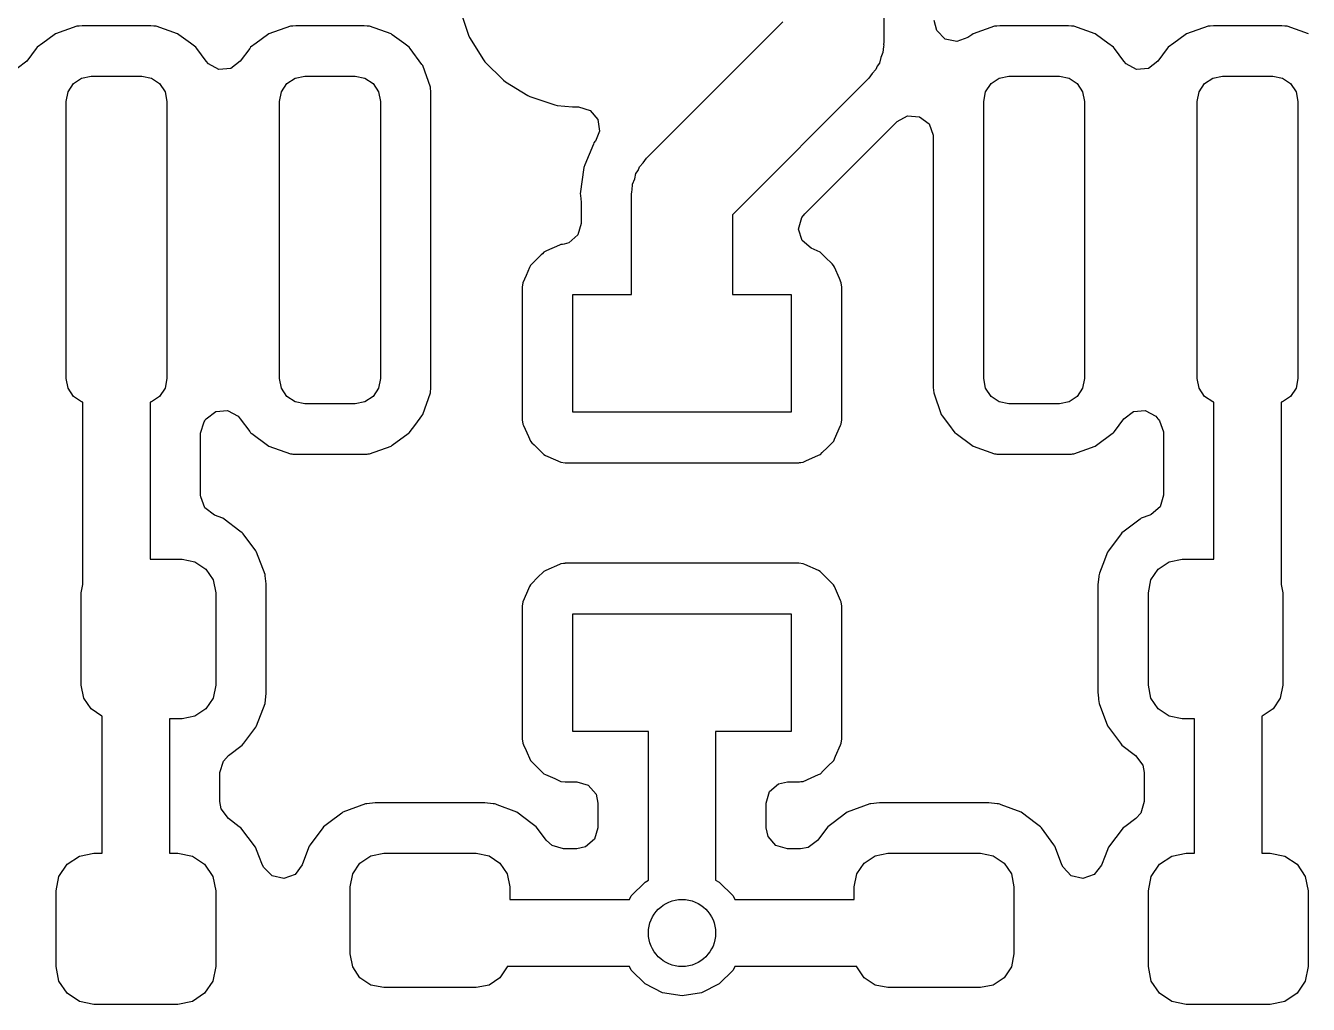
# Model space of a CAD drawing. Extents: x 3.82 to 6.18, y -5.18 to -3.22.
# Drawn here: x 4.8462 to 5.1467, y -4.401 to -4.1716 of the extents above; entities that cross this region are included whole.
import ezdxf

# ---------------------------------------------------------------- set-up
doc = ezdxf.new("R2010")
doc.units = 0
doc.header["$MEASUREMENT"] = 0
doc.layers.add('BLACK', color=7, linetype='CONTINUOUS')

msp = doc.modelspace()

# ---------------------------------------------------------------- linework, layer by layer
at = {"layer": 'BLACK', "linetype": 'CONTINUOUS'}
for p, q in [((5.04724, -4.13031), (5.04724, -4.17559)), ((4.94802, -4.16801), (4.94998, -4.17386)), ((4.99165, -4.20267), (5.02362, -4.1707)), ((5.05967, -4.17276), (5.05907, -4.17041)), ((4.85322, -4.17352), (4.85292, -4.17374)), ((4.85825, -4.17175), (4.85322, -4.17352)), ((4.85855, -4.17172), (4.85825, -4.17175)), ((4.85879, -4.1717), (4.85855, -4.17172)), ((4.85855, -4.17172), (4.85855, -4.17172)), ((4.85949, -4.17163), (4.85879, -4.1717)), ((4.87554, -4.17163), (4.85949, -4.17163)), ((4.87625, -4.1717), (4.87554, -4.17163)), ((4.87649, -4.17172), (4.87625, -4.1717)), ((4.87679, -4.17175), (4.87649, -4.17172)), ((4.87649, -4.17172), (4.87649, -4.17172)), ((4.88182, -4.17352), (4.87679, -4.17175)), ((4.88212, -4.17374), (4.88182, -4.17352)), ((4.90322, -4.17352), (4.90292, -4.17374)), ((4.90825, -4.17175), (4.90322, -4.17352)), ((4.90855, -4.17172), (4.90825, -4.17175)), ((4.90879, -4.1717), (4.90855, -4.17172)), ((4.90855, -4.17172), (4.90855, -4.17172)), ((4.90949, -4.17163), (4.90879, -4.1717)), ((4.92554, -4.17163), (4.90949, -4.17163)), ((4.92625, -4.1717), (4.92554, -4.17163)), ((4.92649, -4.17172), (4.92625, -4.1717)), ((4.92679, -4.17175), (4.92649, -4.17172)), ((4.92649, -4.17172), (4.92649, -4.17172)), ((4.93182, -4.17352), (4.92679, -4.17175)), ((4.93212, -4.17374), (4.93182, -4.17352)), ((5.06163, -4.17475), (5.05967, -4.17276)), ((5.06818, -4.17352), (5.06788, -4.17374)), ((5.07321, -4.17175), (5.06818, -4.17352)), ((5.07351, -4.17172), (5.07321, -4.17175)), ((5.07375, -4.1717), (5.07351, -4.17172)), ((5.07351, -4.17172), (5.07351, -4.17172)), ((5.07446, -4.17163), (5.07375, -4.1717)), ((5.09051, -4.17163), (5.07446, -4.17163)), ((5.09121, -4.1717), (5.09051, -4.17163)), ((5.09145, -4.17172), (5.09121, -4.1717)), ((5.09175, -4.17175), (5.09145, -4.17172)), ((5.09145, -4.17172), (5.09145, -4.17172)), ((5.09678, -4.17352), (5.09175, -4.17175)), ((5.09708, -4.17374), (5.09678, -4.17352)), ((5.11818, -4.17352), (5.11788, -4.17374)), ((5.12321, -4.17175), (5.11818, -4.17352)), ((5.12351, -4.17172), (5.12321, -4.17175)), ((5.12375, -4.1717), (5.12351, -4.17172)), ((5.12351, -4.17172), (5.12351, -4.17172)), ((5.12446, -4.17163), (5.12375, -4.1717)), ((5.14051, -4.17163), (5.12446, -4.17163)), ((5.14121, -4.1717), (5.14051, -4.17163)), ((5.14145, -4.17172), (5.14121, -4.1717)), ((5.14175, -4.17175), (5.14145, -4.17172)), ((5.14145, -4.17172), (5.14145, -4.17172)), ((5.14678, -4.17352), (5.14175, -4.17175)), ((4.84893, -4.17669), (4.84871, -4.17699)), ((4.85023, -4.17573), (4.84893, -4.17669)), ((4.85292, -4.17374), (4.85023, -4.17573)), ((4.85292, -4.17374), (4.85292, -4.17374)), ((4.88481, -4.17573), (4.88212, -4.17374)), ((4.88212, -4.17374), (4.88212, -4.17374)), ((4.88611, -4.17669), (4.88481, -4.17573)), ((4.88633, -4.17699), (4.88611, -4.17669)), ((4.89893, -4.17669), (4.89871, -4.17699)), ((4.90023, -4.17573), (4.89893, -4.17669)), ((4.90292, -4.17374), (4.90023, -4.17573)), ((4.90292, -4.17374), (4.90292, -4.17374)), ((4.93481, -4.17573), (4.93212, -4.17374)), ((4.93212, -4.17374), (4.93212, -4.17374)), ((4.93611, -4.17669), (4.93481, -4.17573)), ((4.93633, -4.17699), (4.93611, -4.17669)), ((4.94998, -4.17386), (4.95022, -4.17438)), ((4.95022, -4.17438), (4.95346, -4.17961)), ((5.04716, -4.17647), (5.04702, -4.17788)), ((5.04723, -4.17617), (5.04716, -4.17647)), ((5.04724, -4.17559), (5.04721, -4.17599)), ((5.04721, -4.17599), (5.04723, -4.17617)), ((5.06436, -4.17536), (5.06163, -4.17475)), ((5.06698, -4.1744), (5.06436, -4.17536)), ((5.06788, -4.17374), (5.06698, -4.1744)), ((5.09977, -4.17573), (5.09708, -4.17374)), ((5.09708, -4.17374), (5.09708, -4.17374)), ((5.10107, -4.17669), (5.09977, -4.17573)), ((5.10129, -4.17699), (5.10107, -4.17669)), ((5.11389, -4.17669), (5.11367, -4.17699)), ((5.11519, -4.17573), (5.11389, -4.17669)), ((5.11788, -4.17374), (5.11519, -4.17573)), ((5.11788, -4.17374), (5.11788, -4.17374)), ((4.84871, -4.17699), (4.84651, -4.17997)), ((4.84871, -4.17699), (4.84871, -4.17699)), ((4.88853, -4.17997), (4.88633, -4.17699)), ((4.88633, -4.17699), (4.88633, -4.17699)), ((4.89871, -4.17699), (4.89651, -4.17997)), ((4.89871, -4.17699), (4.89871, -4.17699)), ((4.93906, -4.18068), (4.93633, -4.17699)), ((4.95346, -4.17961), (4.95381, -4.18006)), ((5.04653, -4.1791), (5.04623, -4.18038)), ((5.04702, -4.17788), (5.04653, -4.1791)), ((5.10349, -4.17997), (5.10129, -4.17699)), ((5.10129, -4.17699), (5.10129, -4.17699)), ((5.11367, -4.17699), (5.11147, -4.17997)), ((5.11367, -4.17699), (5.11367, -4.17699)), ((4.84651, -4.17997), (4.84428, -4.18165)), ((4.88903, -4.18055), (4.88853, -4.17997)), ((4.8915, -4.18187), (4.88903, -4.18055)), ((4.89428, -4.18165), (4.8915, -4.18187)), ((4.89651, -4.17997), (4.89428, -4.18165)), ((4.93928, -4.18098), (4.93906, -4.18068)), ((4.93906, -4.18068), (4.93906, -4.18068)), ((4.94104, -4.18601), (4.93928, -4.18098)), ((4.95381, -4.18006), (4.95817, -4.18441)), ((5.04542, -4.1819), (5.04453, -4.18286)), ((5.04574, -4.18109), (5.04542, -4.1819)), ((5.04623, -4.18038), (5.04574, -4.18109)), ((5.104, -4.18055), (5.10349, -4.17997)), ((5.10646, -4.18187), (5.104, -4.18055)), ((5.10924, -4.18165), (5.10646, -4.18187)), ((5.11147, -4.17997), (5.10924, -4.18165)), ((4.85616, -4.18711), (4.85744, -4.18519)), ((4.85744, -4.18519), (4.85935, -4.18391)), ((4.85935, -4.18391), (4.86161, -4.18346)), ((4.86161, -4.18346), (4.87343, -4.18346)), ((4.87343, -4.18346), (4.87569, -4.18391)), ((4.87569, -4.18391), (4.8776, -4.18519)), ((4.8776, -4.18519), (4.87888, -4.18711)), ((4.90616, -4.18711), (4.90744, -4.18519)), ((4.90744, -4.18519), (4.90935, -4.18391)), ((4.90935, -4.18391), (4.91161, -4.18346)), ((4.91161, -4.18346), (4.92343, -4.18346)), ((4.92343, -4.18346), (4.92569, -4.18391)), ((4.92569, -4.18391), (4.9276, -4.18519)), ((4.9276, -4.18519), (4.92888, -4.18711)), ((4.95817, -4.18441), (4.95862, -4.18476)), ((4.95862, -4.18476), (4.96385, -4.18799)), ((5.04378, -4.18394), (5.01181, -4.21592)), ((5.04453, -4.18286), (5.04378, -4.18394)), ((5.07112, -4.18711), (5.0724, -4.18519)), ((5.0724, -4.18519), (5.07431, -4.18391)), ((5.07431, -4.18391), (5.07657, -4.18346)), ((5.07657, -4.18346), (5.08839, -4.18346)), ((5.08839, -4.18346), (5.09065, -4.18391)), ((5.09065, -4.18391), (5.09256, -4.18519)), ((5.09256, -4.18519), (5.09384, -4.18711)), ((5.12112, -4.18711), (5.1224, -4.18519)), ((5.1224, -4.18519), (5.12431, -4.18391)), ((5.12431, -4.18391), (5.12657, -4.18346)), ((5.12657, -4.18346), (5.13839, -4.18346)), ((5.13839, -4.18346), (5.14065, -4.18391)), ((5.14065, -4.18391), (5.14256, -4.18519)), ((5.14256, -4.18519), (5.14384, -4.18711)), ((4.85571, -4.18937), (4.85616, -4.18711)), ((4.87888, -4.18711), (4.87933, -4.18937)), ((4.90571, -4.18937), (4.90616, -4.18711)), ((4.92888, -4.18711), (4.92933, -4.18937)), ((4.94116, -4.18725), (4.94104, -4.18601)), ((4.94116, -4.25645), (4.94116, -4.18725)), ((4.96385, -4.18799), (4.96437, -4.18823)), ((4.96437, -4.18823), (4.97023, -4.19018)), ((5.07067, -4.18937), (5.07112, -4.18711)), ((5.09384, -4.18711), (5.09429, -4.18937)), ((5.12067, -4.18937), (5.12112, -4.18711)), ((5.14384, -4.18711), (5.14429, -4.18937)), ((4.85571, -4.25433), (4.85571, -4.18937)), ((4.87933, -4.18937), (4.87933, -4.25433)), ((4.90571, -4.25433), (4.90571, -4.18937)), ((4.92933, -4.18937), (4.92933, -4.25433)), ((4.97023, -4.19018), (4.97076, -4.19029)), ((4.97076, -4.19029), (4.97433, -4.19066)), ((4.97433, -4.19066), (4.97459, -4.19067)), ((4.97459, -4.19067), (4.97576, -4.19067)), ((4.97576, -4.19067), (4.97844, -4.19146)), ((4.97844, -4.19146), (4.98027, -4.19357)), ((5.07067, -4.25433), (5.07067, -4.18937)), ((5.09429, -4.18937), (5.09429, -4.25433)), ((5.12067, -4.25433), (5.12067, -4.18937)), ((5.14429, -4.18937), (5.14429, -4.25433)), ((4.98027, -4.19357), (4.98067, -4.19634)), ((5.02874, -4.21572), (5.05037, -4.19409)), ((5.05037, -4.19409), (5.05282, -4.19275)), ((5.05282, -4.19275), (5.05561, -4.19295)), ((5.05561, -4.19295), (5.05785, -4.19462)), ((5.05785, -4.19462), (5.05883, -4.19724)), ((4.98067, -4.19634), (4.9797, -4.19865)), ((5.05883, -4.19724), (5.05884, -4.1976)), ((5.05884, -4.1976), (5.05884, -4.25645)), ((4.97922, -4.1994), (4.97724, -4.2042)), ((4.97935, -4.1991), (4.97922, -4.1994)), ((4.97922, -4.1994), (4.97922, -4.1994)), ((4.97967, -4.19868), (4.97935, -4.1991)), ((4.9797, -4.19865), (4.97967, -4.19868)), ((4.99002, -4.20471), (4.99091, -4.20375)), ((4.99091, -4.20375), (4.99165, -4.20267)), ((4.97697, -4.20485), (4.97615, -4.21102)), ((4.97724, -4.2042), (4.97697, -4.20485)), ((4.9889, -4.20751), (4.9892, -4.20624)), ((4.9892, -4.20624), (4.98969, -4.20552)), ((4.98969, -4.20552), (4.99002, -4.20471)), ((4.98828, -4.21014), (4.98841, -4.20873)), ((4.98841, -4.20873), (4.9889, -4.20751)), ((4.97615, -4.21102), (4.9762, -4.21135)), ((4.9762, -4.21135), (4.97632, -4.21225)), ((4.97632, -4.21225), (4.97636, -4.2129)), ((4.98819, -4.21102), (4.98823, -4.21063)), ((4.98819, -4.23465), (4.98819, -4.21102)), ((4.9882, -4.21045), (4.98828, -4.21014)), ((4.98823, -4.21063), (4.9882, -4.21045)), ((4.97636, -4.2129), (4.97636, -4.21797)), ((5.02804, -4.2166), (5.02874, -4.21572)), ((4.97636, -4.21797), (4.97557, -4.22065)), ((5.01181, -4.21592), (5.01181, -4.23465)), ((5.02729, -4.21929), (5.02804, -4.2166)), ((4.97557, -4.22065), (4.97346, -4.22248)), ((5.02811, -4.22196), (5.02729, -4.21929)), ((4.96759, -4.22473), (4.96727, -4.22505)), ((4.96828, -4.22442), (4.96759, -4.22473)), ((4.97128, -4.22309), (4.96828, -4.22442)), ((4.97162, -4.22294), (4.97128, -4.22309)), ((4.97128, -4.22309), (4.97128, -4.22309)), ((4.97199, -4.22289), (4.97162, -4.22294)), ((4.97235, -4.2228), (4.97199, -4.22289)), ((4.97346, -4.22248), (4.97235, -4.22279)), ((4.97235, -4.22279), (4.97235, -4.2228)), ((5.03024, -4.22376), (5.02811, -4.22196)), ((5.03239, -4.22471), (5.03024, -4.22376)), ((5.03355, -4.22588), (5.03239, -4.22471)), ((4.967, -4.22532), (4.96448, -4.22785)), ((4.96727, -4.22505), (4.967, -4.22532)), ((4.96727, -4.22505), (4.96727, -4.22505)), ((5.03515, -4.22747), (5.03355, -4.22588)), ((5.03551, -4.22783), (5.03515, -4.22747)), ((4.96346, -4.23014), (4.9627, -4.23188)), ((4.96429, -4.22826), (4.96346, -4.23014)), ((4.96448, -4.22785), (4.96429, -4.22826)), ((4.96429, -4.22826), (4.96429, -4.22826)), ((5.0357, -4.22825), (5.03551, -4.22783)), ((5.03687, -4.23088), (5.0357, -4.22825)), ((4.9627, -4.23188), (4.96258, -4.23289)), ((4.96258, -4.23289), (4.96258, -4.26396)), ((5.0373, -4.23186), (5.03687, -4.23088)), ((5.03742, -4.23289), (5.0373, -4.23186)), ((5.03742, -4.26396), (5.03742, -4.23289)), ((4.97441, -4.2622), (4.97441, -4.23465)), ((4.97441, -4.23465), (4.98819, -4.23465)), ((5.01181, -4.23465), (5.02559, -4.23465)), ((5.02559, -4.23465), (5.02559, -4.2622)), ((4.85616, -4.25659), (4.85571, -4.25433)), ((4.87933, -4.25433), (4.87888, -4.25659)), ((4.90616, -4.25659), (4.90571, -4.25433)), ((4.92933, -4.25433), (4.92888, -4.25659)), ((5.07112, -4.25659), (5.07067, -4.25433)), ((5.09429, -4.25433), (5.09384, -4.25659)), ((5.12112, -4.25659), (5.12067, -4.25433)), ((5.14429, -4.25433), (5.14384, -4.25659)), ((4.85744, -4.25851), (4.85616, -4.25659)), ((4.87888, -4.25659), (4.8776, -4.25851)), ((4.90744, -4.25851), (4.90616, -4.25659)), ((4.92888, -4.25659), (4.9276, -4.25851)), ((4.93928, -4.26272), (4.94104, -4.25769)), ((4.94104, -4.25769), (4.94116, -4.25645)), ((5.05884, -4.25645), (5.05896, -4.25769)), ((5.05896, -4.25769), (5.06072, -4.26272)), ((5.0724, -4.25851), (5.07112, -4.25659)), ((5.09384, -4.25659), (5.09256, -4.25851)), ((5.1224, -4.25851), (5.12112, -4.25659)), ((5.14384, -4.25659), (5.14256, -4.25851)), ((4.85935, -4.25979), (4.85744, -4.25851)), ((4.85965, -4.25984), (4.85935, -4.25979)), ((4.85965, -4.30255), (4.85965, -4.25984)), ((4.87569, -4.25979), (4.87539, -4.25984)), ((4.87539, -4.25984), (4.87539, -4.29665)), ((4.8776, -4.25851), (4.87569, -4.25979)), ((4.90935, -4.25979), (4.90744, -4.25851)), ((4.91161, -4.26024), (4.90935, -4.25979)), ((4.92343, -4.26024), (4.91161, -4.26024)), ((4.92569, -4.25979), (4.92343, -4.26024)), ((4.9276, -4.25851), (4.92569, -4.25979)), ((5.07431, -4.25979), (5.0724, -4.25851)), ((5.07657, -4.26024), (5.07431, -4.25979)), ((5.08839, -4.26024), (5.07657, -4.26024)), ((5.09065, -4.25979), (5.08839, -4.26024)), ((5.09256, -4.25851), (5.09065, -4.25979)), ((5.12431, -4.25979), (5.1224, -4.25851)), ((5.12461, -4.25984), (5.12431, -4.25979)), ((5.12461, -4.29665), (5.12461, -4.25984)), ((5.14065, -4.25979), (5.14035, -4.25984)), ((5.14035, -4.25984), (5.14035, -4.30255)), ((5.14256, -4.25851), (5.14065, -4.25979)), ((4.88832, -4.26402), (4.88853, -4.26374)), ((4.88853, -4.26374), (4.89076, -4.26205)), ((4.89076, -4.26205), (4.89354, -4.26183)), ((4.89354, -4.26183), (4.896, -4.26315)), ((4.896, -4.26315), (4.89651, -4.26374)), ((4.89651, -4.26374), (4.89871, -4.26672)), ((4.9376, -4.26499), (4.93906, -4.26302)), ((4.93906, -4.26302), (4.93928, -4.26272)), ((4.93906, -4.26302), (4.93906, -4.26302)), ((5.02559, -4.2622), (4.97441, -4.2622)), ((5.06072, -4.26272), (5.06094, -4.26302)), ((5.06094, -4.26302), (5.06094, -4.26302)), ((5.06094, -4.26302), (5.0624, -4.26499)), ((5.10129, -4.26672), (5.10349, -4.26374)), ((5.10349, -4.26374), (5.10572, -4.26205)), ((5.10572, -4.26205), (5.1085, -4.26183)), ((5.1085, -4.26183), (5.11097, -4.26315)), ((5.11097, -4.26315), (5.11147, -4.26374)), ((5.11147, -4.26374), (5.11168, -4.26402)), ((4.88722, -4.26714), (4.88801, -4.26445)), ((4.88801, -4.26445), (4.88819, -4.26419)), ((4.88819, -4.26419), (4.88832, -4.26402)), ((4.89871, -4.26672), (4.89871, -4.26672)), ((4.89871, -4.26672), (4.89893, -4.26701)), ((4.93611, -4.26701), (4.9376, -4.26499)), ((4.96258, -4.26396), (4.9627, -4.26499)), ((4.9627, -4.26499), (4.96285, -4.26533)), ((4.96285, -4.26533), (4.96285, -4.26533)), ((4.96285, -4.26533), (4.96399, -4.26789)), ((5.03575, -4.26849), (5.03715, -4.26531)), ((5.03715, -4.26531), (5.0373, -4.26497)), ((5.0373, -4.26497), (5.03742, -4.26396)), ((5.0624, -4.26499), (5.06389, -4.26701)), ((5.10107, -4.26701), (5.10129, -4.26672)), ((5.10129, -4.26672), (5.10129, -4.26672)), ((5.11168, -4.26402), (5.11181, -4.26419)), ((5.11181, -4.26419), (5.11277, -4.26681)), ((5.11277, -4.26681), (5.11278, -4.26714)), ((4.88722, -4.28167), (4.88722, -4.26714)), ((4.89893, -4.26701), (4.89923, -4.26723)), ((4.89923, -4.26723), (4.90292, -4.26996)), ((4.93212, -4.26996), (4.93581, -4.26723)), ((4.93581, -4.26723), (4.93611, -4.26701)), ((4.96399, -4.26789), (4.96449, -4.26902)), ((4.96449, -4.26902), (4.96481, -4.26935)), ((4.96481, -4.26935), (4.96481, -4.26935)), ((4.96481, -4.26935), (4.96532, -4.26985)), ((4.96532, -4.26985), (4.96761, -4.27214)), ((5.03406, -4.27047), (5.03552, -4.269)), ((5.03552, -4.269), (5.03575, -4.26849)), ((5.06389, -4.26701), (5.06419, -4.26723)), ((5.06419, -4.26723), (5.06788, -4.26996)), ((5.09708, -4.26996), (5.10077, -4.26723)), ((5.10077, -4.26723), (5.10107, -4.26701)), ((5.11278, -4.26714), (5.11278, -4.28167)), ((4.90292, -4.26996), (4.90292, -4.26996)), ((4.90292, -4.26996), (4.90322, -4.27018)), ((4.90322, -4.27018), (4.90825, -4.27195)), ((4.90825, -4.27195), (4.90855, -4.27198)), ((4.90855, -4.27198), (4.90855, -4.27198)), ((4.90855, -4.27198), (4.90879, -4.272)), ((4.90879, -4.272), (4.90949, -4.27207)), ((4.90949, -4.27207), (4.92554, -4.27207)), ((4.92554, -4.27207), (4.92625, -4.272)), ((4.92625, -4.272), (4.92649, -4.27198)), ((4.92649, -4.27198), (4.92679, -4.27195)), ((4.92649, -4.27198), (4.92649, -4.27198)), ((4.92679, -4.27195), (4.93182, -4.27018)), ((4.93182, -4.27018), (4.93212, -4.26996)), ((4.93212, -4.26996), (4.93212, -4.26996)), ((4.96761, -4.27214), (4.96803, -4.27232)), ((4.96803, -4.27232), (4.96803, -4.27232)), ((4.96803, -4.27232), (4.97037, -4.27336)), ((5.02902, -4.27363), (5.03199, -4.27231)), ((5.03199, -4.27231), (5.03241, -4.27212)), ((5.03241, -4.27212), (5.03285, -4.27168)), ((5.03285, -4.27168), (5.03406, -4.27047)), ((5.06788, -4.26996), (5.06788, -4.26996)), ((5.06788, -4.26996), (5.06818, -4.27018)), ((5.06818, -4.27018), (5.07321, -4.27195)), ((5.07321, -4.27195), (5.07351, -4.27198)), ((5.07351, -4.27198), (5.07351, -4.27198)), ((5.07351, -4.27198), (5.07375, -4.272)), ((5.07375, -4.272), (5.07446, -4.27207)), ((5.07446, -4.27207), (5.09051, -4.27207)), ((5.09051, -4.27207), (5.09121, -4.272)), ((5.09121, -4.272), (5.09145, -4.27198)), ((5.09145, -4.27198), (5.09175, -4.27195)), ((5.09145, -4.27198), (5.09145, -4.27198)), ((5.09175, -4.27195), (5.09678, -4.27018)), ((5.09678, -4.27018), (5.09708, -4.26996)), ((5.09708, -4.26996), (5.09708, -4.26996)), ((4.97037, -4.27336), (4.97164, -4.27392)), ((4.97164, -4.27392), (4.97265, -4.27404)), ((4.97265, -4.27404), (5.02735, -4.27404)), ((5.02735, -4.27404), (5.02749, -4.27402)), ((5.02749, -4.27402), (5.02779, -4.27398)), ((5.02749, -4.27402), (5.02749, -4.27402)), ((5.02779, -4.27398), (5.02838, -4.27391)), ((5.02838, -4.27391), (5.02902, -4.27363)), ((4.88724, -4.28202), (4.88722, -4.28167)), ((5.11278, -4.28167), (5.11199, -4.28436)), ((4.88821, -4.28464), (4.88724, -4.28202)), ((4.89044, -4.28632), (4.88821, -4.28464)), ((5.11199, -4.28436), (5.10988, -4.28619)), ((4.89243, -4.28707), (4.89044, -4.28632)), ((4.89272, -4.28728), (4.89243, -4.28707)), ((4.89643, -4.29006), (4.89272, -4.28728)), ((4.89272, -4.28728), (4.89272, -4.28728)), ((5.10728, -4.28728), (5.10357, -4.29006)), ((5.10757, -4.28707), (5.10728, -4.28728)), ((5.10728, -4.28728), (5.10728, -4.28728)), ((5.10956, -4.28632), (5.10757, -4.28707)), ((5.10988, -4.28619), (5.10956, -4.28632)), ((4.89695, -4.29045), (4.89643, -4.29006)), ((4.89716, -4.29073), (4.89695, -4.29045)), ((4.90012, -4.29468), (4.89716, -4.29073)), ((4.89716, -4.29073), (4.89716, -4.29073)), ((5.10284, -4.29073), (5.09988, -4.29468)), ((5.10305, -4.29045), (5.10284, -4.29073)), ((5.10284, -4.29073), (5.10284, -4.29073)), ((5.10357, -4.29006), (5.10305, -4.29045)), ((4.87539, -4.29665), (4.88287, -4.29665)), ((4.88287, -4.29665), (4.88589, -4.29725)), ((4.90034, -4.29497), (4.90012, -4.29468)), ((4.90012, -4.29468), (4.90012, -4.29468)), ((4.90232, -4.30025), (4.90034, -4.29497)), ((5.09966, -4.29497), (5.09857, -4.29789)), ((5.09988, -4.29468), (5.09966, -4.29497)), ((5.09988, -4.29468), (5.09988, -4.29468)), ((5.11411, -4.29725), (5.11713, -4.29665)), ((5.11713, -4.29665), (5.12461, -4.29665)), ((4.88589, -4.29725), (4.88844, -4.29896)), ((4.88844, -4.29896), (4.89015, -4.30151)), ((4.96727, -4.29985), (4.96646, -4.30066)), ((4.96759, -4.29953), (4.96727, -4.29985)), ((4.96727, -4.29985), (4.96727, -4.29985)), ((4.96805, -4.29933), (4.96759, -4.29953)), ((4.97128, -4.29789), (4.96805, -4.29933)), ((4.97162, -4.29774), (4.97128, -4.29789)), ((4.97128, -4.29789), (4.97128, -4.29789)), ((4.97221, -4.29767), (4.97162, -4.29774)), ((4.97251, -4.29764), (4.97221, -4.29767)), ((4.97265, -4.29762), (4.97251, -4.29764)), ((4.97251, -4.29764), (4.97251, -4.29764)), ((5.02735, -4.29762), (4.97265, -4.29762)), ((5.02836, -4.29774), (5.02735, -4.29762)), ((5.02877, -4.29792), (5.02836, -4.29774)), ((5.03197, -4.29933), (5.02877, -4.29792)), ((5.03239, -4.29952), (5.03197, -4.29933)), ((5.03197, -4.29933), (5.03197, -4.29933)), ((5.03551, -4.30263), (5.03239, -4.29952)), ((5.0978, -4.29993), (5.09768, -4.30025)), ((5.09857, -4.29789), (5.0978, -4.29993)), ((5.10985, -4.30151), (5.11156, -4.29896)), ((5.11156, -4.29896), (5.11411, -4.29725)), ((4.85925, -4.30453), (4.85965, -4.30255)), ((4.89015, -4.30151), (4.89075, -4.30453)), ((4.90235, -4.30056), (4.90232, -4.30025)), ((4.90255, -4.30239), (4.90235, -4.30056)), ((4.90235, -4.30056), (4.90235, -4.30056)), ((4.90258, -4.30266), (4.90255, -4.30239)), ((4.90258, -4.32805), (4.90258, -4.30266)), ((4.96448, -4.30265), (4.96429, -4.30307)), ((4.96646, -4.30066), (4.96448, -4.30265)), ((5.0357, -4.30305), (5.03551, -4.30263)), ((5.09764, -4.30069), (5.09742, -4.30266)), ((5.09742, -4.30266), (5.09742, -4.32805)), ((5.09765, -4.30056), (5.09764, -4.30069)), ((5.09768, -4.30025), (5.09765, -4.30056)), ((5.09765, -4.30056), (5.09765, -4.30056)), ((5.10925, -4.30453), (5.10985, -4.30151)), ((5.14035, -4.30255), (5.14075, -4.30453)), ((4.85925, -4.32618), (4.85925, -4.30453)), ((4.89075, -4.30453), (4.89075, -4.32618)), ((4.96356, -4.30472), (4.9627, -4.30668)), ((4.96429, -4.30307), (4.96356, -4.30472)), ((4.96429, -4.30307), (4.96429, -4.30307)), ((5.03714, -4.30631), (5.0357, -4.30305)), ((5.10925, -4.32618), (5.10925, -4.30453)), ((5.14075, -4.30453), (5.14075, -4.32618)), ((4.9627, -4.30668), (4.96258, -4.30769)), ((4.96258, -4.30769), (4.96258, -4.33877)), ((5.0373, -4.30666), (5.03714, -4.30631)), ((5.03742, -4.30769), (5.0373, -4.30666)), ((5.03742, -4.33877), (5.03742, -4.30769)), ((4.97441, -4.33701), (4.97441, -4.30945)), ((4.97441, -4.30945), (5.02559, -4.30945)), ((5.02559, -4.30945), (5.02559, -4.33701)), ((4.85985, -4.32919), (4.85925, -4.32618)), ((4.89075, -4.32618), (4.89015, -4.32919)), ((5.10985, -4.32919), (5.10925, -4.32618)), ((5.14075, -4.32618), (5.14015, -4.32919)), ((4.86156, -4.33175), (4.85985, -4.32919)), ((4.89015, -4.32919), (4.88844, -4.33175)), ((4.90232, -4.33046), (4.90258, -4.32805)), ((5.09742, -4.32805), (5.09744, -4.32818)), ((5.09744, -4.32818), (5.09744, -4.32818)), ((5.09744, -4.32818), (5.09758, -4.32954)), ((5.09758, -4.32954), (5.09768, -4.33046)), ((5.11156, -4.33175), (5.10985, -4.32919)), ((5.14015, -4.32919), (5.13844, -4.33175)), ((4.86411, -4.33346), (4.86156, -4.33175)), ((4.88844, -4.33175), (4.88589, -4.33346)), ((4.90034, -4.33574), (4.90232, -4.33046)), ((5.09768, -4.33046), (5.09966, -4.33574)), ((5.11411, -4.33346), (5.11156, -4.33175)), ((5.13844, -4.33175), (5.13589, -4.33346)), ((4.86417, -4.33347), (4.86411, -4.33346)), ((4.86417, -4.36555), (4.86417, -4.33347)), ((4.88287, -4.33406), (4.87992, -4.33406)), ((4.87992, -4.33406), (4.87992, -4.36555)), ((4.88589, -4.33346), (4.88287, -4.33406)), ((4.90012, -4.33602), (4.90034, -4.33574)), ((5.09966, -4.33574), (5.09988, -4.33602)), ((5.11713, -4.33406), (5.11411, -4.33346)), ((5.12008, -4.33406), (5.11713, -4.33406)), ((5.12008, -4.36555), (5.12008, -4.33406)), ((5.13589, -4.33346), (5.13583, -4.33347)), ((5.13583, -4.33347), (5.13583, -4.36555)), ((4.89731, -4.33978), (4.90012, -4.33602)), ((4.90012, -4.33602), (4.90012, -4.33602)), ((4.96258, -4.33877), (4.9627, -4.3398)), ((4.99213, -4.33701), (4.97441, -4.33701)), ((4.99213, -4.3719), (4.99213, -4.33701)), ((5.02559, -4.33701), (5.00787, -4.33701)), ((5.00787, -4.33701), (5.00787, -4.3719)), ((5.0373, -4.33978), (5.03742, -4.33877)), ((5.09988, -4.33602), (5.09988, -4.33602)), ((5.09988, -4.33602), (5.10269, -4.33978)), ((4.89374, -4.34267), (4.89695, -4.34026)), ((4.89695, -4.34026), (4.89731, -4.33978)), ((4.9627, -4.3398), (4.96285, -4.34014)), ((4.96285, -4.34014), (4.96285, -4.34014)), ((4.96285, -4.34014), (4.96345, -4.34148)), ((4.96345, -4.34148), (4.96449, -4.34382)), ((5.03597, -4.3428), (5.03715, -4.34012)), ((5.03715, -4.34012), (5.0373, -4.33978)), ((5.10269, -4.33978), (5.10305, -4.34026)), ((5.10305, -4.34026), (5.10626, -4.34267)), ((4.89175, -4.34664), (4.89254, -4.34395)), ((4.89254, -4.34395), (4.89374, -4.34267)), ((4.96449, -4.34382), (4.96481, -4.34415)), ((4.96481, -4.34415), (4.96481, -4.34415)), ((4.96481, -4.34415), (4.96517, -4.34451)), ((4.96517, -4.34451), (4.96761, -4.34694)), ((5.03417, -4.34516), (5.03552, -4.34381)), ((5.03552, -4.34381), (5.03597, -4.3428)), ((5.10626, -4.34267), (5.10794, -4.3449)), ((5.10794, -4.3449), (5.10825, -4.34664)), ((4.89175, -4.35346), (4.89175, -4.34664)), ((4.96761, -4.34694), (4.96803, -4.34712)), ((4.96803, -4.34712), (4.96803, -4.34712)), ((4.96803, -4.34712), (4.97017, -4.34807)), ((5.02838, -4.34872), (5.03023, -4.34789)), ((5.03023, -4.34789), (5.03199, -4.34711)), ((5.03199, -4.34711), (5.03241, -4.34693)), ((5.03241, -4.34693), (5.03308, -4.34625)), ((5.03308, -4.34625), (5.03417, -4.34516)), ((5.10825, -4.34664), (5.10825, -4.35346)), ((4.97017, -4.34807), (4.97164, -4.34872)), ((4.97164, -4.34872), (4.97265, -4.34884)), ((4.97265, -4.34884), (4.97533, -4.34884)), ((4.97533, -4.34884), (4.97802, -4.34963)), ((4.97802, -4.34963), (4.97985, -4.35174)), ((5.02049, -4.35112), (5.0226, -4.34929)), ((5.0226, -4.34929), (5.02467, -4.34884)), ((5.02467, -4.34884), (5.02735, -4.34884)), ((5.02735, -4.34884), (5.02749, -4.34882)), ((5.02749, -4.34882), (5.02779, -4.34879)), ((5.02749, -4.34882), (5.02749, -4.34882)), ((5.02779, -4.34879), (5.02838, -4.34872)), ((4.89205, -4.35516), (4.89175, -4.35346)), ((4.92584, -4.35398), (4.92056, -4.35596)), ((4.92615, -4.35395), (4.92584, -4.35398)), ((4.92812, -4.35374), (4.92615, -4.35395)), ((4.92615, -4.35395), (4.92615, -4.35395)), ((4.92825, -4.35372), (4.92812, -4.35374)), ((4.92812, -4.35374), (4.92812, -4.35374)), ((4.94095, -4.35372), (4.92825, -4.35372)), ((4.95364, -4.35372), (4.94095, -4.35372)), ((4.95377, -4.35373), (4.95364, -4.35372)), ((4.95574, -4.35395), (4.95377, -4.35373)), ((4.95377, -4.35373), (4.95377, -4.35373)), ((4.95605, -4.35398), (4.95574, -4.35395)), ((4.95574, -4.35395), (4.95574, -4.35395)), ((4.95634, -4.35409), (4.95605, -4.35398)), ((4.97985, -4.35174), (4.9803, -4.3538)), ((4.9803, -4.3538), (4.9803, -4.35959)), ((5.0197, -4.3538), (5.02049, -4.35112)), ((5.0197, -4.35959), (5.0197, -4.3538)), ((5.04395, -4.35398), (5.03867, -4.35596)), ((5.04426, -4.35395), (5.04395, -4.35398)), ((5.04623, -4.35374), (5.04426, -4.35395)), ((5.04426, -4.35395), (5.04426, -4.35395)), ((5.04636, -4.35372), (5.04623, -4.35374)), ((5.04623, -4.35374), (5.04623, -4.35374)), ((5.05906, -4.35372), (5.04636, -4.35372)), ((5.07175, -4.35372), (5.05906, -4.35372)), ((5.07188, -4.35373), (5.07175, -4.35372)), ((5.07385, -4.35395), (5.07188, -4.35373)), ((5.07188, -4.35373), (5.07188, -4.35373)), ((5.07416, -4.35398), (5.07385, -4.35395)), ((5.07385, -4.35395), (5.07385, -4.35395)), ((5.07445, -4.35409), (5.07416, -4.35398)), ((5.10825, -4.35346), (5.10746, -4.35614)), ((4.89371, -4.35741), (4.89205, -4.35516)), ((4.92028, -4.35618), (4.91728, -4.35842)), ((4.92056, -4.35596), (4.92028, -4.35618)), ((4.92028, -4.35618), (4.92028, -4.35618)), ((4.95665, -4.35421), (4.95634, -4.35409)), ((4.95634, -4.35409), (4.95634, -4.35409)), ((4.96133, -4.35596), (4.95665, -4.35421)), ((4.96161, -4.35618), (4.96133, -4.35596)), ((4.96461, -4.35842), (4.96161, -4.35618)), ((4.96161, -4.35618), (4.96161, -4.35618)), ((5.03839, -4.35618), (5.03539, -4.35842)), ((5.03867, -4.35596), (5.03839, -4.35618)), ((5.03839, -4.35618), (5.03839, -4.35618)), ((5.07476, -4.35421), (5.07445, -4.35409)), ((5.07445, -4.35409), (5.07445, -4.35409)), ((5.07944, -4.35596), (5.07476, -4.35421)), ((5.07972, -4.35618), (5.07944, -4.35596)), ((5.08272, -4.35842), (5.07972, -4.35618)), ((5.07972, -4.35618), (5.07972, -4.35618)), ((5.10746, -4.35614), (5.10629, -4.35741)), ((4.89627, -4.35935), (4.89371, -4.35741)), ((4.89666, -4.35964), (4.89627, -4.35935)), ((4.90008, -4.36416), (4.89666, -4.35964)), ((4.91583, -4.35963), (4.91287, -4.36358)), ((4.91604, -4.35935), (4.91583, -4.35963)), ((4.91728, -4.35842), (4.91604, -4.35935)), ((4.96585, -4.35935), (4.96461, -4.35842)), ((4.96804, -4.36227), (4.96585, -4.35935)), ((4.9803, -4.35959), (4.97951, -4.36227)), ((5.02015, -4.36165), (5.0197, -4.35959)), ((5.03415, -4.35935), (5.03196, -4.36227)), ((5.03539, -4.35842), (5.03415, -4.35935)), ((5.08396, -4.35935), (5.08272, -4.35842)), ((5.08417, -4.35963), (5.08396, -4.35935)), ((5.08713, -4.36358), (5.08417, -4.35963)), ((5.10334, -4.35964), (5.09992, -4.36416)), ((5.10373, -4.35935), (5.10334, -4.35964)), ((5.10629, -4.35741), (5.10373, -4.35935)), ((4.96826, -4.36256), (4.96804, -4.36227)), ((4.96954, -4.36376), (4.96826, -4.36256)), ((4.97951, -4.36227), (4.9774, -4.3641)), ((5.02198, -4.36376), (5.02015, -4.36165)), ((5.03174, -4.36256), (5.02951, -4.36424)), ((5.03196, -4.36227), (5.03174, -4.36256)), ((4.85881, -4.36623), (4.8622, -4.36555)), ((4.8622, -4.36555), (4.86417, -4.36555)), ((4.87992, -4.36555), (4.88189, -4.36555)), ((4.88189, -4.36555), (4.88528, -4.36623)), ((4.90088, -4.36616), (4.90008, -4.36416)), ((4.91266, -4.36387), (4.9118, -4.36616)), ((4.91287, -4.36358), (4.91266, -4.36387)), ((4.91287, -4.36358), (4.91287, -4.36358)), ((4.9271, -4.36615), (4.93012, -4.36555)), ((4.93012, -4.36555), (4.95177, -4.36555)), ((4.95177, -4.36555), (4.95478, -4.36615)), ((4.97223, -4.36455), (4.96954, -4.36376)), ((4.97533, -4.36455), (4.97223, -4.36455)), ((4.9774, -4.3641), (4.97533, -4.36455)), ((5.02467, -4.36455), (5.02198, -4.36376)), ((5.02777, -4.36455), (5.02467, -4.36455)), ((5.02951, -4.36424), (5.02777, -4.36455)), ((5.04522, -4.36615), (5.04823, -4.36555)), ((5.04823, -4.36555), (5.06988, -4.36555)), ((5.06988, -4.36555), (5.0729, -4.36615)), ((5.08734, -4.36387), (5.08713, -4.36358)), ((5.08713, -4.36358), (5.08713, -4.36358)), ((5.0882, -4.36616), (5.08734, -4.36387)), ((5.09992, -4.36416), (5.09912, -4.36616)), ((5.11472, -4.36623), (5.11811, -4.36555)), ((5.11811, -4.36555), (5.12008, -4.36555)), ((5.13583, -4.36555), (5.1378, -4.36555)), ((5.1378, -4.36555), (5.14119, -4.36623)), ((4.85402, -4.37102), (4.85594, -4.36815)), ((4.85594, -4.36815), (4.85881, -4.36623)), ((4.88528, -4.36623), (4.88815, -4.36815)), ((4.88815, -4.36815), (4.89007, -4.37102)), ((4.90175, -4.36836), (4.90088, -4.36616)), ((4.902, -4.3689), (4.90175, -4.36836)), ((4.90397, -4.37088), (4.902, -4.3689)), ((4.911, -4.36827), (4.90933, -4.37051)), ((4.9118, -4.36616), (4.911, -4.36827)), ((4.92284, -4.37041), (4.92455, -4.36786)), ((4.92455, -4.36786), (4.9271, -4.36615)), ((4.95478, -4.36615), (4.95734, -4.36786)), ((4.95734, -4.36786), (4.95905, -4.37041)), ((5.04095, -4.37041), (5.04266, -4.36786)), ((5.04266, -4.36786), (5.04522, -4.36615)), ((5.0729, -4.36615), (5.07545, -4.36786)), ((5.07545, -4.36786), (5.07716, -4.37041)), ((5.089, -4.36827), (5.0882, -4.36616)), ((5.08924, -4.36882), (5.089, -4.36827)), ((5.09118, -4.37084), (5.08924, -4.36882)), ((5.09825, -4.36836), (5.09653, -4.37056)), ((5.09912, -4.36616), (5.09825, -4.36836)), ((5.10993, -4.37102), (5.11185, -4.36815)), ((5.11185, -4.36815), (5.11472, -4.36623)), ((5.14119, -4.36623), (5.14406, -4.36815)), ((5.14406, -4.36815), (5.14598, -4.37102)), ((4.85335, -4.37441), (4.85402, -4.37102)), ((4.89007, -4.37102), (4.89075, -4.37441)), ((4.9067, -4.37148), (4.90397, -4.37088)), ((4.90933, -4.37051), (4.9067, -4.37148)), ((4.92224, -4.37343), (4.92284, -4.37041)), ((4.95905, -4.37041), (4.95965, -4.37343)), ((4.99132, -4.37231), (4.99213, -4.3719)), ((5.00787, -4.3719), (5.00868, -4.37231)), ((5.04035, -4.37343), (5.04095, -4.37041)), ((5.07716, -4.37041), (5.07776, -4.37343)), ((5.0939, -4.37149), (5.09118, -4.37084)), ((5.09653, -4.37056), (5.0939, -4.37149)), ((5.10925, -4.37441), (5.10993, -4.37102)), ((5.14598, -4.37102), (5.14665, -4.37441)), ((4.85335, -4.39213), (4.85335, -4.37441)), ((4.89075, -4.37441), (4.89075, -4.39213)), ((4.92224, -4.38917), (4.92224, -4.37343)), ((4.95965, -4.37343), (4.95965, -4.37638)), ((4.98806, -4.37557), (4.99132, -4.37231)), ((5.00868, -4.37231), (5.01194, -4.37557)), ((5.04035, -4.37638), (5.04035, -4.37343)), ((5.07776, -4.37343), (5.07776, -4.38917)), ((5.10925, -4.39213), (5.10925, -4.37441)), ((5.14665, -4.37441), (5.14665, -4.39213)), ((4.95965, -4.37638), (4.98765, -4.37638)), ((4.98765, -4.37638), (4.98806, -4.37557)), ((5.01194, -4.37557), (5.01235, -4.37638)), ((5.01235, -4.37638), (5.04035, -4.37638)), ((4.92284, -4.39219), (4.92224, -4.38917)), ((5.07776, -4.38917), (5.07716, -4.39219)), ((4.85402, -4.39552), (4.85335, -4.39213)), ((4.89075, -4.39213), (4.89007, -4.39552)), ((4.92455, -4.39474), (4.92284, -4.39219)), ((4.95905, -4.39219), (4.95734, -4.39474)), ((4.95906, -4.39213), (4.95905, -4.39219)), ((4.98765, -4.39213), (4.95906, -4.39213)), ((4.98806, -4.39293), (4.98765, -4.39213)), ((4.99132, -4.3962), (4.98806, -4.39293)), ((5.01194, -4.39293), (5.00868, -4.3962)), ((5.01235, -4.39213), (5.01194, -4.39293)), ((5.04094, -4.39213), (5.01235, -4.39213)), ((5.04095, -4.39219), (5.04094, -4.39213)), ((5.04266, -4.39474), (5.04095, -4.39219)), ((5.07716, -4.39219), (5.07545, -4.39474)), ((5.10993, -4.39552), (5.10925, -4.39213)), ((5.14665, -4.39213), (5.14598, -4.39552)), ((4.85594, -4.39839), (4.85402, -4.39552)), ((4.89007, -4.39552), (4.88815, -4.39839)), ((4.9271, -4.39645), (4.92455, -4.39474)), ((4.95734, -4.39474), (4.95478, -4.39645)), ((5.04522, -4.39645), (5.04266, -4.39474)), ((5.07545, -4.39474), (5.0729, -4.39645)), ((5.11185, -4.39839), (5.10993, -4.39552)), ((5.14598, -4.39552), (5.14406, -4.39839)), ((4.85881, -4.40031), (4.85594, -4.39839)), ((4.88815, -4.39839), (4.88528, -4.40031)), ((4.93012, -4.39705), (4.9271, -4.39645)), ((4.95177, -4.39705), (4.93012, -4.39705)), ((4.95478, -4.39645), (4.95177, -4.39705)), ((4.99544, -4.39829), (4.99132, -4.3962)), ((5, -4.39902), (4.99544, -4.39829)), ((5.00456, -4.39829), (5, -4.39902)), ((5.00868, -4.3962), (5.00456, -4.39829)), ((5.04823, -4.39705), (5.04522, -4.39645)), ((5.06988, -4.39705), (5.04823, -4.39705)), ((5.0729, -4.39645), (5.06988, -4.39705)), ((5.11472, -4.40031), (5.11185, -4.39839)), ((5.14406, -4.39839), (5.14119, -4.40031)), ((4.8622, -4.40098), (4.85881, -4.40031)), ((4.88189, -4.40098), (4.8622, -4.40098)), ((4.88528, -4.40031), (4.88189, -4.40098)), ((5.11811, -4.40098), (5.11472, -4.40031)), ((5.1378, -4.40098), (5.11811, -4.40098)), ((5.14119, -4.40031), (5.1378, -4.40098))]:
    msp.add_line(p, q, dxfattribs=at)
at = {"layer": 'BLACK'}
msp.add_circle((5, -4.38425), 0.00787, dxfattribs=at)

doc.saveas('drawing.dxf')
